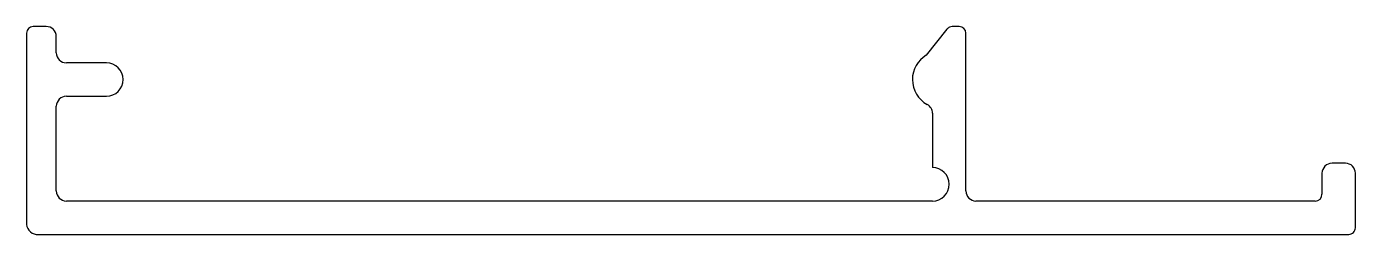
# Model space of a CAD drawing. Extents: x 3.6 to 54, y 3.8 to 11.7.
import ezdxf

# ---------------------------------------------------------------- set-up
doc = ezdxf.new("R2010")
doc.units = 0
doc.layers.get('0').update_dxf_attribs({"linetype": 'CONTINUOUS'})

msp = doc.modelspace()

# ---------------------------------------------------------------- linework, layer by layer
for p, q in [((4.113, 11.731), (3.848, 11.731)), ((4.341, 11.731), (4.113, 11.731)), ((38.514, 11.626), (37.73, 10.639)), ((38.984, 11.731), (38.719, 11.731)), ((3.594, 11.477), (3.594, 4.211)), ((4.722, 10.731), (4.722, 11.35)), ((39.238, 5.481), (39.238, 11.477)), ((6.244, 10.35), (5.103, 10.35)), ((6.625, 10.35), (6.244, 10.35)), ((5.103, 9.08), (6.244, 9.08)), ((6.244, 9.08), (6.625, 9.08)), ((4.722, 5.481), (4.722, 8.699)), ((37.968, 8.433), (37.968, 7.313)), ((37.968, 7.313), (37.968, 6.37)), ((52.747, 6.153), (52.747, 5.354)), ((53.636, 6.534), (53.128, 6.534)), ((54.017, 4.084), (54.017, 6.153)), ((37.968, 5.1), (5.103, 5.1)), ((52.493, 5.1), (39.619, 5.1)), ((4.039, 3.83), (53.763, 3.83))]:
    msp.add_line(p, q)
for centre, radius, start, end in [((3.848, 11.477), 0.254, 90, 180), ((4.341, 11.35), 0.381, 360, 90), ((38.719, 11.477), 0.254, 114.5795, 143.936), ((38.719, 11.477), 0.254, 90, 114.5795), ((38.984, 11.477), 0.254, 0, 90), ((5.103, 10.731), 0.381, 180, 270), ((38.285, 9.715), 1.078, 120.9993, 180), ((6.625, 9.715), 0.635, 360, 90), ((6.625, 9.715), 0.635, 270, 0), ((38.285, 9.715), 1.078, 180, 241.4122), ((5.103, 8.699), 0.381, 90, 180), ((37.587, 8.433), 0.381, 30.7061, 61.4122), ((37.587, 8.433), 0.381, 0, 30.7061), ((37.968, 5.735), 0.635, 360, 90), ((53.128, 6.153), 0.381, 90, 180), ((53.636, 6.153), 0.381, 360, 90), ((37.968, 5.735), 0.635, 270, 0), ((5.103, 5.481), 0.381, 180, 270), ((39.619, 5.481), 0.381, 180, 270), ((52.493, 5.354), 0.254, 270, 0), ((4.007, 4.242), 0.414, 184.3987, 274.3987), ((53.763, 4.084), 0.254, 337.5, 360), ((53.763, 4.084), 0.254, 270, 315), ((53.763, 4.084), 0.254, 315, 337.5)]:
    msp.add_arc(centre, radius, start, end)

doc.saveas('drawing.dxf')
